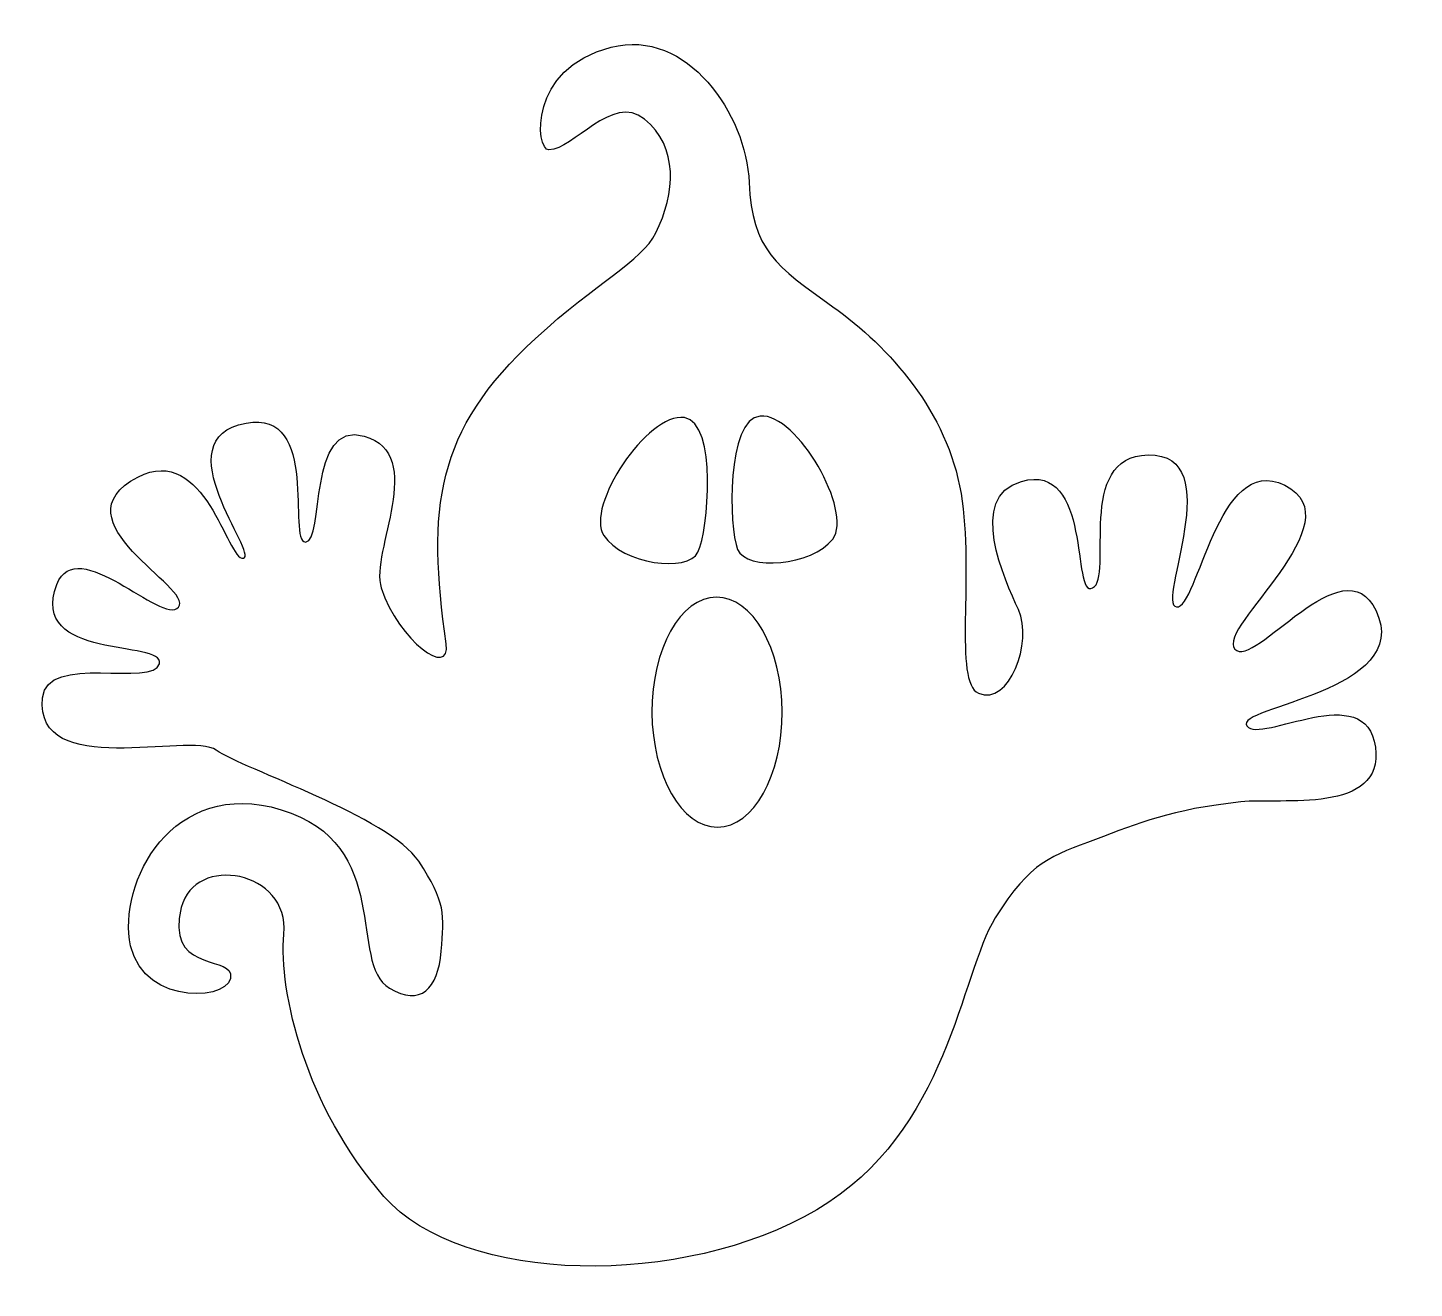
# Model space of a CAD drawing. Header units: centimetres. Extents: x -11.7 to 12, y -10.9 to 10.7.
import ezdxf

# ---------------------------------------------------------------- set-up
doc = ezdxf.new("R2010")
doc.units = ezdxf.units.CM
doc.header["$MEASUREMENT"] = 0
doc.layers.add('Layer 1', color=7, linetype='Continuous')

msp = doc.modelspace()

# ---------------------------------------------------------------- linework, layer by layer
at = {"layer": 'Layer 1'}
for points, knots in [([(9.1667, -1.23105), (8.93503, -0.9067), (12.03523, -0.64476), (11.3801, 0.741), (11.3801, 0.741), (10.82514, 1.9149), (9.28571, -0.28479), (8.96136, 0.08594), (8.96136, 0.08594), (8.63695, 0.45659), (11.05265, 2.27799), (9.81538, 2.89312), (9.81538, 2.89312), (8.66135, 3.46703), (8.3326, 0.7615), (7.962, 0.80778), (7.962, 0.80778), (7.59127, 0.85411), (8.86598, 3.43972), (7.47472, 3.41186), (7.47472, 3.41186), (6.21499, 3.3867), (6.8961, 1.31758), (6.52542, 1.13216), (6.52542, 1.13216), (6.15477, 0.94679), (6.52658, 3.30293), (5.30371, 2.95874), (5.30371, 2.95874), (4.36592, 2.69479), (5.02156, 1.27067), (5.2532, 0.76095), (5.2532, 0.76095), (5.50577, 0.20535), (5.09897, -0.8973), (4.56989, -0.67045), (4.56989, -0.67045), (4.13566, -0.48432), (4.50181, 1.36348), (4.27017, 2.7536), (4.27017, 2.7536), (4.03855, 4.14375), (3.04996, 5.25635), (2.0768, 5.95141), (2.0768, 5.95141), (1.10372, 6.64647), (0.68673, 6.92449), (0.6404, 8.083), (0.6404, 8.083), (0.5941, 9.2415), (-0.42031, 10.73375), (-1.72294, 10.39996), (-1.72294, 10.39996), (-3.15714, 10.03245), (-3.01794, 8.64019), (-2.78873, 8.63916), (-2.78873, 8.63916), (-2.37474, 8.63725), (-1.70936, 9.61471), (-1.15247, 9.16925), (-1.15247, 9.16925), (-0.56504, 8.69932), (-0.62346, 7.88845), (-0.95763, 7.22017), (-0.95763, 7.22017), (-1.20816, 6.71905), (-1.95545, 6.38713), (-3.01791, 5.41047), (-3.01791, 5.41047), (-4.74413, 3.82334), (-4.88031, 2.49635), (-4.54868, 0.17619), (-4.54868, 0.17619), (-4.46295, -0.42354), (-5.3627, 0.21911), (-5.6617, 1.13216), (-5.6617, 1.13216), (-5.86572, 1.75496), (-4.86044, 3.41795), (-5.95555, 3.7359), (-5.95555, 3.7359), (-6.9271, 4.01792), (-6.63484, 1.92001), (-6.95917, 1.92001), (-6.95917, 1.92001), (-7.28352, 1.92001), (-6.6975, 4.19514), (-7.97872, 3.95884), (-7.97872, 3.95884), (-9.42287, 3.69262), (-7.74689, 1.68827), (-8.02497, 1.64196), (-8.02497, 1.64196), (-8.30305, 1.59563), (-8.67579, 3.62991), (-9.83223, 3.03208), (-9.83223, 3.03208), (-11.27768, 2.28497), (-8.85695, 1.12808), (-9.13495, 0.80372), (-9.13495, 0.80372), (-9.41303, 0.47939), (-10.88025, 2.08703), (-11.21918, 1.19234), (-11.21918, 1.19234), (-11.71869, -0.12584), (-9.3689, 0.25169), (-9.46155, -0.16529), (-9.46155, -0.16529), (-9.55421, -0.5823), (-11.39592, 0.02664), (-11.46662, -0.75055), (-11.46662, -0.75055), (-11.596, -2.17359), (-8.95178, -1.32388), (-8.48842, -1.64815), (-8.48842, -1.64815), (-8.02511, -1.97261), (-5.5253, -2.7893), (-5.02, -3.55085), (-5.02, -3.55085), (-4.55417, -4.25284), (-4.58204, -4.46506), (-4.63445, -5.09308), (-4.63445, -5.09308), (-4.68845, -5.74081), (-4.99055, -6.04283), (-5.52282, -5.72594), (-5.52282, -5.72594), (-6.24071, -5.29853), (-5.44255, -3.25304), (-7.37625, -2.66765), (-7.37625, -2.66765), (-9.24826, -2.10083), (-10.18784, -3.93336), (-9.9561, -4.99916), (-9.9561, -4.99916), (-9.72432, -6.0649), (-8.14175, -5.94113), (-8.24649, -5.47999), (-8.24649, -5.47999), (-8.31332, -5.18612), (-9.35509, -5.41316), (-9.088, -4.34474), (-9.088, -4.34474), (-8.85734, -3.42251), (-7.23145, -3.70358), (-7.33, -4.79911), (-7.33, -4.79911), (-7.41954, -5.7955), (-6.95921, -7.76485), (-5.61539, -9.29393), (-5.61539, -9.29393), (-4.27165, -10.8232), (-0.4717, -10.8696), (1.79884, -9.52568), (1.79884, -9.52568), (4.06941, -8.18181), (4.25478, -5.49425), (4.85719, -4.52117), (4.85719, -4.52117), (5.45973, -3.54806), (5.83033, -3.45532), (6.57174, -3.17725), (6.57174, -3.17725), (7.31313, -2.89931), (7.86367, -2.66287), (9.06213, -2.53442), (9.06213, -2.53442), (9.76764, -2.4588), (11.51955, -2.75543), (11.36834, -1.59639), (11.36834, -1.59639), (11.21346, -0.4092), (9.39848, -1.55543), (9.1667, -1.23105), (9.1667, -1.23105), (9.1667, -1.23105), (9.1667, -1.23105), (9.1667, -1.23105)], [0, 0, 0, 0, 0.02173913, 0.02173913, 0.02173913, 0.02173913, 0.04347826, 0.04347826, 0.04347826, 0.04347826, 0.06521739, 0.06521739, 0.06521739, 0.06521739, 0.08695652, 0.08695652, 0.08695652, 0.08695652, 0.10869565, 0.10869565, 0.10869565, 0.10869565, 0.13043478, 0.13043478, 0.13043478, 0.13043478, 0.15217391, 0.15217391, 0.15217391, 0.15217391, 0.17391304, 0.17391304, 0.17391304, 0.17391304, 0.19565217, 0.19565217, 0.19565217, 0.19565217, 0.2173913, 0.2173913, 0.2173913, 0.2173913, 0.23913043, 0.23913043, 0.23913043, 0.23913043, 0.26086957, 0.26086957, 0.26086957, 0.26086957, 0.2826087, 0.2826087, 0.2826087, 0.2826087, 0.30434783, 0.30434783, 0.30434783, 0.30434783, 0.32608696, 0.32608696, 0.32608696, 0.32608696, 0.34782609, 0.34782609, 0.34782609, 0.34782609, 0.36956522, 0.36956522, 0.36956522, 0.36956522, 0.39130435, 0.39130435, 0.39130435, 0.39130435, 0.41304348, 0.41304348, 0.41304348, 0.41304348, 0.43478261, 0.43478261, 0.43478261, 0.43478261, 0.45652174, 0.45652174, 0.45652174, 0.45652174, 0.47826087, 0.47826087, 0.47826087, 0.47826087, 0.5, 0.5, 0.5, 0.5, 0.52173913, 0.52173913, 0.52173913, 0.52173913, 0.54347826, 0.54347826, 0.54347826, 0.54347826, 0.56521739, 0.56521739, 0.56521739, 0.56521739, 0.58695652, 0.58695652, 0.58695652, 0.58695652, 0.60869565, 0.60869565, 0.60869565, 0.60869565, 0.63043478, 0.63043478, 0.63043478, 0.63043478, 0.65217391, 0.65217391, 0.65217391, 0.65217391, 0.67391304, 0.67391304, 0.67391304, 0.67391304, 0.69565217, 0.69565217, 0.69565217, 0.69565217, 0.7173913, 0.7173913, 0.7173913, 0.7173913, 0.73913043, 0.73913043, 0.73913043, 0.73913043, 0.76086957, 0.76086957, 0.76086957, 0.76086957, 0.7826087, 0.7826087, 0.7826087, 0.7826087, 0.80434783, 0.80434783, 0.80434783, 0.80434783, 0.82608696, 0.82608696, 0.82608696, 0.82608696, 0.84782609, 0.84782609, 0.84782609, 0.84782609, 0.86956522, 0.86956522, 0.86956522, 0.86956522, 0.89130435, 0.89130435, 0.89130435, 0.89130435, 0.91304348, 0.91304348, 0.91304348, 0.91304348, 0.93478261, 0.93478261, 0.93478261, 0.93478261, 0.95652174, 0.95652174, 0.95652174, 0.95652174, 1, 1, 1, 1]), ([(-1.85015, 2.03181), (-1.85015, 2.03181), (-1.85015, 2.03181), (-1.85015, 2.03181), (-1.85015, 2.03181), (-2.17098, 2.52227), (-1.10387, 4.14308), (-0.46961, 4.05209), (-0.46961, 4.05209), (0.10401, 3.96978), (-0.06144, 2.10301), (-0.23651, 1.74548), (-0.23651, 1.74548), (-0.41143, 1.38798), (-1.52932, 1.54133), (-1.85015, 2.03181), (-1.85015, 2.03181), (-1.85015, 2.03181), (-1.85015, 2.03181), (-1.85015, 2.03181)], [0, 0, 0, 0, 0.16666667, 0.16666667, 0.16666667, 0.16666667, 0.33333333, 0.33333333, 0.33333333, 0.33333333, 0.5, 0.5, 0.5, 0.5, 0.66666667, 0.66666667, 0.66666667, 0.66666667, 1, 1, 1, 1]), ([(2.07177, 1.97123), (2.07177, 1.97123), (2.07177, 1.97123), (2.07177, 1.97123), (2.07177, 1.97123), (1.71879, 1.50326), (0.59333, 1.42497), (0.4426, 1.79343), (0.4426, 1.79343), (0.29181, 2.16194), (0.25139, 4.03543), (0.82937, 4.07927), (0.82937, 4.07927), (1.4682, 4.12771), (2.42472, 2.43919), (2.07177, 1.97123)], [0, 0, 0, 0, 0.2, 0.2, 0.2, 0.2, 0.4, 0.4, 0.4, 0.4, 0.6, 0.6, 0.6, 0.6, 1, 1, 1, 1]), ([(0.0993, -2.96698), (0.0993, -2.96698), (0.0993, -2.96698), (0.0993, -2.96698), (0.0993, -2.96698), (-0.51665, -2.96989), (-1.01997, -2.08965), (-1.02491, -1.00144), (-1.02491, -1.00144), (-1.0298, 0.08706), (-0.53424, 0.97166), (0.08179, 0.97436), (0.08179, 0.97436), (0.69771, 0.97716), (1.20111, 0.09716), (1.20595, -0.99141), (1.20595, -0.99141), (1.21094, -2.07986), (0.71549, -2.96429), (0.0993, -2.96698), (0.0993, -2.96698), (0.0993, -2.96698), (0.0993, -2.96698), (0.0993, -2.96698)], [0, 0, 0, 0, 0.14285714, 0.14285714, 0.14285714, 0.14285714, 0.28571429, 0.28571429, 0.28571429, 0.28571429, 0.42857143, 0.42857143, 0.42857143, 0.42857143, 0.57142857, 0.57142857, 0.57142857, 0.57142857, 0.71428571, 0.71428571, 0.71428571, 0.71428571, 1, 1, 1, 1])]:
    msp.add_open_spline(points, degree=3, knots=knots, dxfattribs=at)

doc.saveas('drawing.dxf')
